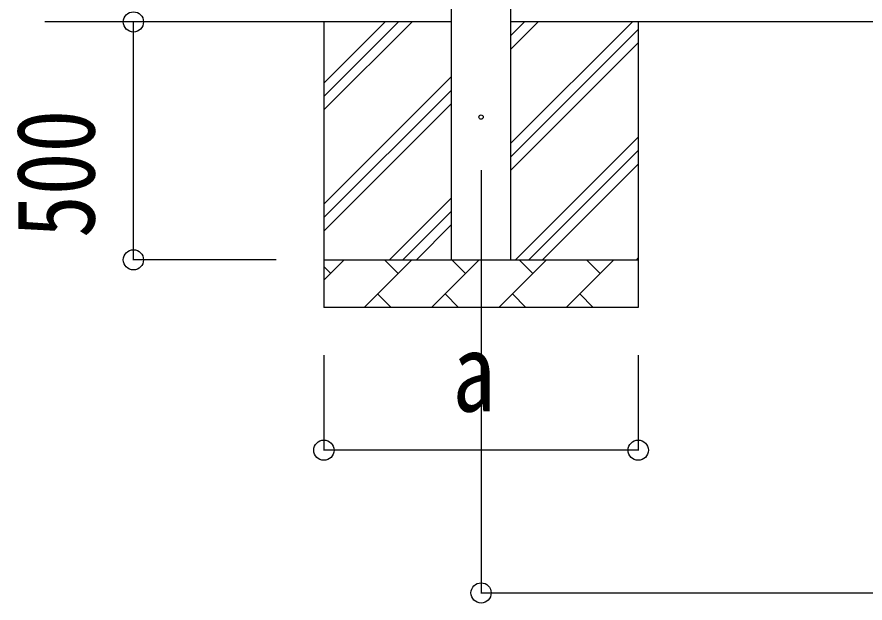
# Model space of a CAD drawing. Units: millimetres, scale not verified. Extents: x -21025 to 21025, y -14850 to 14850.
# Drawn here: x -17269 to -15489, y -797 to 434 of the extents above; entities that cross this region are included whole.
import ezdxf
from ezdxf.enums import TextEntityAlignment as Align

# ---------------------------------------------------------------- set-up
doc = ezdxf.new("R2010")
doc.units = ezdxf.units.MM
doc.header["$LTSCALE"] = 60
for name, color, linetype in [('0-4_YKK_12', 2, 'Continuous'), ('0-5_YKK_13', 4, 'Continuous'), ('0-6_YKK_A1', 4, 'Continuous'), ('0-7_YKK_D', 6, 'Continuous')]:
    doc.layers.add(name, color=color, linetype=linetype)
doc.styles.add('ＭＳ ゴシック', font='')
doc.styles.get('ＭＳ ゴシック').set_extended_font_data('MS Gothic')

msp = doc.modelspace()

# ---------------------------------------------------------------- linework, layer by layer
at = {"layer": '0-4_YKK_12'}
msp.add_line((-16294.9, 112.38), (-16294.9, -387.62), dxfattribs=at)
at = {"layer": '0-5_YKK_13'}
msp.add_circle((-16294.9, 224.04), 4.5, dxfattribs=at)
at = {"layer": '0-6_YKK_A1'}
for p, q in [((-16357.4, 2724.04), (-16357.4, -75.96)), ((-16232.4, -75.96), (-16232.4, 2724.04)), ((-16357.4, 424.04), (-17210.96, 424.04)), ((-16624.9, 424.04), (-16624.9, -175.96)), ((-16624.9, 238.99), (-16439.85, 424.04)), ((-16624.9, 267.28), (-16468.13, 424.04)), ((-16624.9, 295.56), (-16496.42, 424.04)), ((-8658.4, 424.04), (-16232.4, 424.04)), ((-16232.4, 168.94), (-15977.3, 424.04)), ((-16232.4, 366.93), (-16175.29, 424.04)), ((-16232.4, 395.22), (-16203.58, 424.04)), ((-15964.9, 424.04), (-15964.9, -175.96)), ((-16232.4, 140.66), (-15964.9, 408.16)), ((-16232.4, 112.38), (-15964.9, 379.88)), ((-16624.9, 41), (-16357.4, 308.5)), ((-16624.9, 12.72), (-16357.4, 280.22)), ((-16624.9, -15.57), (-16357.4, 251.93)), ((-16222.74, -75.96), (-15964.9, 181.89)), ((-16194.46, -75.96), (-15964.9, 153.6)), ((-16166.18, -75.96), (-15964.9, 125.32)), ((-16487.3, -75.96), (-16357.4, 53.94)), ((-16459.02, -75.96), (-16357.4, 25.66)), ((-16430.73, -75.96), (-16357.4, -2.62)), ((-16624.9, -75.96), (-15964.9, -75.96)), ((-16624.9, -118.85), (-16582.01, -75.96)), ((-16540.59, -175.96), (-16440.59, -75.96)), ((-16469.14, -104.51), (-16497.69, -75.96)), ((-16399.17, -175.96), (-16299.17, -75.96)), ((-16327.72, -104.51), (-16356.27, -75.96)), ((-16257.74, -175.96), (-16157.74, -75.96)), ((-16186.3, -104.51), (-16214.85, -75.96)), ((-16116.32, -175.96), (-16016.32, -75.96)), ((-16044.88, -104.51), (-16073.43, -75.96)), ((-15968.19, -75.96), (-15964.9, -72.67)), ((-16610.56, -104.51), (-16624.9, -90.17)), ((-16512.03, -147.4), (-16483.48, -175.96)), ((-16370.61, -147.4), (-16342.06, -175.96)), ((-16229.19, -147.4), (-16200.64, -175.96)), ((-16087.77, -147.4), (-16059.22, -175.96)), ((-15964.9, -175.96), (-16624.9, -175.96))]:
    msp.add_line(p, q, dxfattribs=at)
at = {"layer": '0-7_YKK_D'}
for p, q in [((-16724.9, 424.04), (-17025.9, 424.04)), ((-17024.9, -75.96), (-17024.9, 424.04)), ((-16724.9, -75.96), (-17025.9, -75.96)), ((-16624.9, -275.96), (-16624.9, -476.96)), ((-16294.9, -275.96), (-16294.9, -776.96)), ((-15964.9, -275.96), (-15964.9, -476.96)), ((-15964.9, -475.96), (-16624.9, -475.96)), ((-16294.9, -775.96), (-8558.4, -775.96))]:
    msp.add_line(p, q, dxfattribs=at)
for centre in [(-17024.9, 424.04), (-17024.9, -75.96), (-16624.9, -475.96), (-15964.9, -475.96), (-16294.9, -775.96)]:
    msp.add_circle(centre, 21.25, dxfattribs=at)

# ---------------------------------------------------------------- texts
at = {"layer": '0-7_YKK_D', "style": 'ＭＳ ゴシック', "width": 0.8}
msp.add_text('500', height=165, rotation=90, dxfattribs=at).set_placement((-17056.9, -29.96), align=Align.BOTTOM_LEFT)
msp.add_text('a', height=165, dxfattribs=at).set_placement((-16354.9, -443.96), align=Align.BOTTOM_LEFT)

doc.saveas('drawing.dxf')
